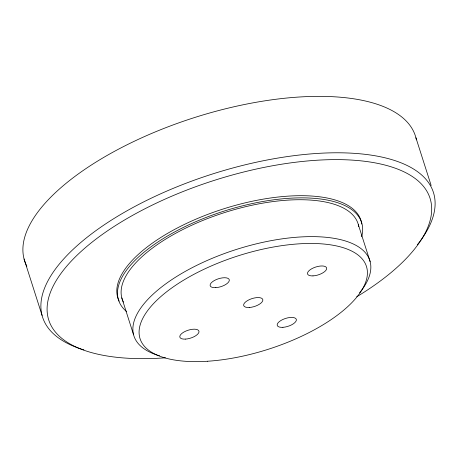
<?xml version="1.0" encoding="UTF-8"?>
<svg xmlns="http://www.w3.org/2000/svg" width="458" height="458" viewBox="0 0 458 458"><rect width="100%" height="100%" fill="white"/><g stroke="black" fill="none" stroke-linecap="round" stroke-linejoin="round"><path stroke-width="0.69" d="M415.916 137.749L431.155 185.496M358.351 224.718L370.127 261.61M121.811 297.9L133.587 334.798M24.074 258.993L42.084 315.419M119.166 301.146A127.576 52.704 -17.7 0 1 223.699 208.825A127.576 52.704 -17.7 0 1 361.763 224.025M165.43 357.795A200.123 82.669 -17.7 0 1 77.287 255.026A200.123 82.669 -17.7 0 1 369.234 161.897A200.123 82.669 -17.7 0 1 356.719 296.778M81.404 349.093A205.127 84.736 -17.7 0 1 212.1 174.114A205.127 84.736 -17.7 0 1 420.381 240.799M419.963 241.36A205.127 84.736 -17.7 0 1 417.347 244.727M83.894 349.872A205.127 84.736 -17.7 0 1 82.074 349.305M126.648 311.617A127.576 52.704 -17.7 0 1 224.243 211.041A127.576 52.704 -17.7 0 1 361.643 236.78M123.397 302.08A123.826 51.153 -17.7 0 1 224.117 212.707A123.826 51.153 -17.7 0 1 358.757 226.596M26.862 266.23A205.127 84.736 -17.7 0 1 191.931 118.387A205.127 84.736 -17.7 0 1 416.396 139.816M157.123 355.059A123.826 51.153 -17.7 0 1 165.636 283.949A123.826 51.153 -17.7 0 1 318.997 236.786A123.826 51.153 -17.7 0 1 359.564 292.805M159.567 355.814A123.826 51.153 -17.7 0 1 157.724 355.253M207.314 361.259A118.822 49.086 -17.7 0 0 366.732 267.426A118.822 49.086 -17.7 0 0 185.679 278.945A118.822 49.086 -17.7 0 0 207.314 361.259M282.907 327.327A10.007 4.133 -17.7 0 0 296.332 319.426A10.007 4.133 -17.7 0 0 281.086 320.394A10.007 4.133 -17.7 0 0 282.907 327.327M312.997 275.888A10.007 4.133 -17.7 0 0 326.663 268.079A10.007 4.133 -17.7 0 0 311.589 268.835A10.007 4.133 -17.7 0 0 312.997 275.888M249.209 307.495A10.007 4.133 -17.7 0 0 262.818 299.664A10.007 4.133 -17.7 0 0 247.698 300.471A10.007 4.133 -17.7 0 0 249.209 307.495M185.313 339.115A10.007 4.133 -17.7 0 0 198.978 331.3A10.007 4.133 -17.7 0 0 183.904 332.056A10.007 4.133 -17.7 0 0 185.313 339.115M215.844 287.647A10.007 4.133 -17.7 0 0 229.269 279.746A10.007 4.133 -17.7 0 0 214.018 280.72A10.007 4.133 -17.7 0 0 215.844 287.647"/></g></svg>
